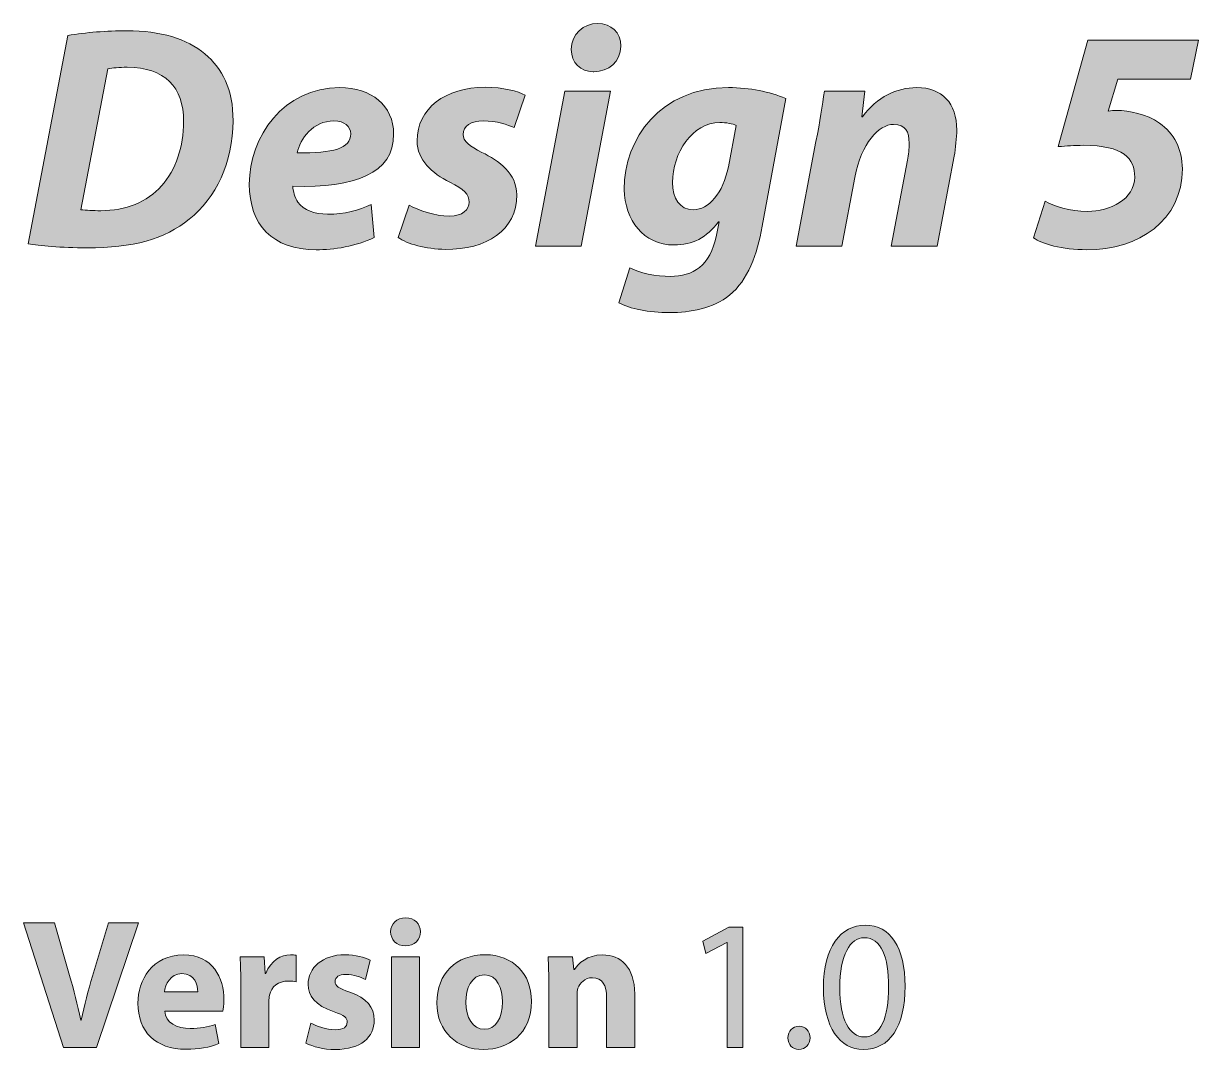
# Model space of a CAD drawing. Header units: inches. Extents: x 110 to 594, y -365 to 80.
# Drawn here: x 514.17 to 558.62, y -9.62 to 29.18 of the extents above; entities that cross this region are included whole.
import ezdxf

# ---------------------------------------------------------------- set-up
doc = ezdxf.new("R2010")
doc.units = ezdxf.units.IN
doc.header["$MEASUREMENT"] = 0
doc.layers.add('description', color=7, linetype='Continuous')

# ---------------------------------------------------------------- blocks, each defined once
blk = doc.blocks.new('block 25')
at = {"layer": 'description'}
h = blk.add_hatch(color=252, dxfattribs=at)
h.dxf.hatch_style = 2
edge = h.paths.add_edge_path()
edge.add_spline(control_points=[(515.684, -9.542), (515.684, -9.542), (514.173, -4.825), (514.173, -4.825), (514.173, -4.825), (515.341, -4.825), (515.341, -4.825), (515.341, -4.825), (515.915, -6.82), (515.915, -6.82), (516.076, -7.387), (516.223, -7.918), (516.335, -8.506), (516.335, -8.506), (516.356, -8.506), (516.356, -8.506), (516.475, -7.939), (516.622, -7.38), (516.783, -6.841), (516.783, -6.841), (517.384, -4.825), (517.384, -4.825), (517.384, -4.825), (518.518, -4.825), (518.518, -4.825), (518.518, -4.825), (516.93, -9.542), (516.93, -9.542), (516.93, -9.542), (515.684, -9.542), (515.684, -9.542)], knot_values=[0, 0, 0, 0, 1, 1, 1, 2, 2, 2, 3, 3, 3, 4, 4, 4, 5, 5, 5, 6, 6, 6, 7, 7, 7, 8, 8, 8, 9, 9, 9, 10, 10, 10, 10], degree=3, periodic=1)
h = blk.add_hatch(color=252, dxfattribs=at)
h.dxf.hatch_style = 2
edge = h.paths.add_edge_path()
edge.add_spline(control_points=[(529.187, -5.168), (529.187, -5.462), (528.97, -5.7), (528.613, -5.7), (528.277, -5.7), (528.06, -5.462), (528.06, -5.168), (528.06, -4.867), (528.284, -4.636), (528.627, -4.636), (528.97, -4.636), (529.18, -4.867), (529.187, -5.168)], knot_values=[0, 0, 0, 0, 1, 1, 1, 2, 2, 2, 3, 3, 3, 4, 4, 4, 4], degree=3, periodic=1)
h.paths.add_polyline_path([(528.088, -9.542), (528.088, -6.12), (529.152, -6.12), (529.152, -9.542)])
h = blk.add_hatch(color=252, dxfattribs=at)
h.dxf.hatch_style = 2
h.paths.add_polyline_path([(540.786, -5.567), (540.771, -5.567), (539.981, -5.994), (539.862, -5.525), (540.856, -4.993), (541.381, -4.993), (541.381, -9.542), (540.786, -9.542)])
h = blk.add_hatch(color=252, dxfattribs=at)
h.dxf.hatch_style = 2
edge = h.paths.add_edge_path()
edge.add_spline(control_points=[(547.519, -7.219), (547.519, -8.765), (546.938, -9.619), (545.937, -9.619), (545.049, -9.619), (544.44, -8.786), (544.426, -7.282), (544.426, -5.749), (545.091, -4.916), (546.014, -4.916), (546.966, -4.916), (547.519, -5.77), (547.519, -7.219)], knot_values=[0, 0, 0, 0, 1, 1, 1, 2, 2, 2, 3, 3, 3, 4, 4, 4, 4], degree=3, periodic=1)
edge = h.paths.add_edge_path()
edge.add_spline(control_points=[(545.049, -7.289), (545.049, -8.471), (545.413, -9.143), (545.972, -9.143), (546.595, -9.143), (546.896, -8.408), (546.896, -7.247), (546.896, -6.127), (546.616, -5.392), (545.972, -5.392), (545.44, -5.392), (545.049, -6.05), (545.049, -7.289)], knot_values=[0, 0, 0, 0, 1, 1, 1, 2, 2, 2, 3, 3, 3, 4, 4, 4, 4], degree=3, periodic=1)
h = blk.add_hatch(color=252, dxfattribs=at)
h.dxf.hatch_style = 2
edge = h.paths.add_edge_path()
edge.add_spline(control_points=[(519.513, -8.17), (519.541, -8.611), (519.982, -8.821), (520.479, -8.821), (520.843, -8.821), (521.136, -8.772), (521.424, -8.674), (521.424, -8.674), (521.564, -9.395), (521.564, -9.395), (521.214, -9.542), (520.787, -9.612), (520.325, -9.612), (519.163, -9.612), (518.499, -8.94), (518.499, -7.869), (518.499, -7.002), (519.037, -6.043), (520.227, -6.043), (521.333, -6.043), (521.752, -6.904), (521.752, -7.75), (521.752, -7.932), (521.731, -8.093), (521.717, -8.17), (521.717, -8.17), (519.513, -8.17), (519.513, -8.17)], knot_values=[0, 0, 0, 0, 1, 1, 1, 2, 2, 2, 3, 3, 3, 4, 4, 4, 5, 5, 5, 6, 6, 6, 7, 7, 7, 8, 8, 8, 9, 9, 9, 9], degree=3, periodic=1)
edge = h.paths.add_edge_path()
edge.add_spline(control_points=[(520.766, -7.442), (520.766, -7.184), (520.654, -6.75), (520.164, -6.75), (519.716, -6.75), (519.534, -7.163), (519.506, -7.442), (519.506, -7.442), (520.766, -7.442), (520.766, -7.442)], knot_values=[0, 0, 0, 0, 1, 1, 1, 2, 2, 2, 3, 3, 3, 3], degree=3, periodic=1)
h = blk.add_hatch(color=252, dxfattribs=at)
h.dxf.hatch_style = 2
edge = h.paths.add_edge_path()
edge.add_spline(control_points=[(522.391, -7.247), (522.391, -6.743), (522.384, -6.414), (522.363, -6.12), (522.363, -6.12), (523.272, -6.12), (523.272, -6.12), (523.272, -6.12), (523.314, -6.75), (523.314, -6.75), (523.314, -6.75), (523.342, -6.75), (523.342, -6.75), (523.517, -6.246), (523.93, -6.036), (524.266, -6.036), (524.364, -6.036), (524.413, -6.043), (524.49, -6.057), (524.49, -6.057), (524.49, -7.058), (524.49, -7.058), (524.406, -7.044), (524.322, -7.03), (524.203, -7.03), (523.811, -7.03), (523.545, -7.24), (523.475, -7.569), (523.461, -7.638), (523.454, -7.723), (523.454, -7.806), (523.454, -7.806), (523.454, -9.542), (523.454, -9.542), (523.454, -9.542), (522.391, -9.542), (522.391, -9.542), (522.391, -9.542), (522.391, -7.247), (522.391, -7.247)], knot_values=[0, 0, 0, 0, 1, 1, 1, 2, 2, 2, 3, 3, 3, 4, 4, 4, 5, 5, 5, 6, 6, 6, 7, 7, 7, 8, 8, 8, 9, 9, 9, 10, 10, 10, 11, 11, 11, 12, 12, 12, 13, 13, 13, 13], degree=3, periodic=1)
h = blk.add_hatch(color=252, dxfattribs=at)
h.dxf.hatch_style = 2
edge = h.paths.add_edge_path()
edge.add_spline(control_points=[(525.044, -8.618), (525.24, -8.737), (525.645, -8.87), (525.96, -8.87), (526.282, -8.87), (526.415, -8.765), (526.415, -8.59), (526.415, -8.408), (526.31, -8.324), (525.918, -8.191), (525.204, -7.953), (524.932, -7.569), (524.939, -7.163), (524.939, -6.519), (525.484, -6.036), (526.331, -6.036), (526.73, -6.036), (527.08, -6.134), (527.29, -6.239), (527.29, -6.239), (527.108, -6.974), (527.108, -6.974), (526.954, -6.89), (526.653, -6.778), (526.366, -6.778), (526.107, -6.778), (525.96, -6.883), (525.96, -7.051), (525.96, -7.219), (526.093, -7.303), (526.513, -7.45), (527.164, -7.673), (527.43, -8.009), (527.437, -8.506), (527.437, -9.15), (526.94, -9.619), (525.96, -9.619), (525.512, -9.619), (525.114, -9.514), (524.854, -9.374), (524.854, -9.374), (525.044, -8.618), (525.044, -8.618)], knot_values=[0, 0, 0, 0, 1, 1, 1, 2, 2, 2, 3, 3, 3, 4, 4, 4, 5, 5, 5, 6, 6, 6, 7, 7, 7, 8, 8, 8, 9, 9, 9, 10, 10, 10, 11, 11, 11, 12, 12, 12, 13, 13, 13, 14, 14, 14, 14], degree=3, periodic=1)
h = blk.add_hatch(color=252, dxfattribs=at)
h.dxf.hatch_style = 2
edge = h.paths.add_edge_path()
edge.add_spline(control_points=[(533.386, -7.792), (533.386, -9.045), (532.498, -9.619), (531.581, -9.619), (530.58, -9.619), (529.811, -8.961), (529.811, -7.855), (529.811, -6.743), (530.538, -6.036), (531.644, -6.036), (532.687, -6.036), (533.386, -6.757), (533.386, -7.792)], knot_values=[0, 0, 0, 0, 1, 1, 1, 2, 2, 2, 3, 3, 3, 4, 4, 4, 4], degree=3, periodic=1)
edge = h.paths.add_edge_path()
edge.add_spline(control_points=[(530.909, -7.827), (530.909, -8.415), (531.154, -8.856), (531.609, -8.856), (532.029, -8.856), (532.288, -8.443), (532.288, -7.82), (532.288, -7.317), (532.092, -6.799), (531.609, -6.799), (531.105, -6.799), (530.909, -7.324), (530.909, -7.827)], knot_values=[0, 0, 0, 0, 1, 1, 1, 2, 2, 2, 3, 3, 3, 4, 4, 4, 4], degree=3, periodic=1)
h = blk.add_hatch(color=252, dxfattribs=at)
h.dxf.hatch_style = 2
edge = h.paths.add_edge_path()
edge.add_spline(control_points=[(534.045, -7.212), (534.045, -6.785), (534.031, -6.428), (534.017, -6.12), (534.017, -6.12), (534.941, -6.12), (534.941, -6.12), (534.941, -6.12), (534.99, -6.596), (534.99, -6.596), (534.99, -6.596), (535.011, -6.596), (535.011, -6.596), (535.151, -6.372), (535.494, -6.043), (536.068, -6.043), (536.768, -6.043), (537.292, -6.512), (537.292, -7.519), (537.292, -7.519), (537.292, -9.542), (537.292, -9.542), (537.292, -9.542), (536.229, -9.542), (536.229, -9.542), (536.229, -9.542), (536.229, -7.646), (536.229, -7.646), (536.229, -7.205), (536.074, -6.904), (535.69, -6.904), (535.396, -6.904), (535.221, -7.107), (535.144, -7.303), (535.116, -7.373), (535.109, -7.471), (535.109, -7.569), (535.109, -7.569), (535.109, -9.542), (535.109, -9.542), (535.109, -9.542), (534.045, -9.542), (534.045, -9.542), (534.045, -9.542), (534.045, -7.212), (534.045, -7.212)], knot_values=[0, 0, 0, 0, 1, 1, 1, 2, 2, 2, 3, 3, 3, 4, 4, 4, 5, 5, 5, 6, 6, 6, 7, 7, 7, 8, 8, 8, 9, 9, 9, 10, 10, 10, 11, 11, 11, 12, 12, 12, 13, 13, 13, 14, 14, 14, 15, 15, 15, 15], degree=3, periodic=1)
h = blk.add_hatch(color=252, dxfattribs=at)
h.dxf.hatch_style = 2
edge = h.paths.add_edge_path()
edge.add_spline(control_points=[(543.089, -9.178), (543.089, -8.926), (543.264, -8.737), (543.509, -8.737), (543.754, -8.737), (543.922, -8.919), (543.922, -9.178), (543.922, -9.43), (543.754, -9.619), (543.495, -9.619), (543.257, -9.619), (543.089, -9.43), (543.089, -9.178)], knot_values=[0, 0, 0, 0, 1, 1, 1, 2, 2, 2, 3, 3, 3, 4, 4, 4, 4], degree=3, periodic=1)
at = {"layer": 'description', "lineweight": 0}
for points in [[(540.786, -5.567), (540.771, -5.567), (539.981, -5.994), (539.862, -5.525), (540.856, -4.993), (541.381, -4.993), (541.381, -9.542), (540.786, -9.542), (540.786, -5.567)], [(528.088, -9.542), (528.088, -6.12), (529.152, -6.12), (529.152, -9.542), (528.088, -9.542)]]:
    blk.add_lwpolyline(points, dxfattribs=at)
for points, knots in [([(515.684, -9.542), (515.684, -9.542), (514.173, -4.825), (514.173, -4.825), (514.173, -4.825), (515.341, -4.825), (515.341, -4.825), (515.341, -4.825), (515.915, -6.82), (515.915, -6.82), (516.076, -7.387), (516.223, -7.918), (516.335, -8.506), (516.335, -8.506), (516.356, -8.506), (516.356, -8.506), (516.475, -7.939), (516.622, -7.38), (516.783, -6.841), (516.783, -6.841), (517.384, -4.825), (517.384, -4.825), (517.384, -4.825), (518.518, -4.825), (518.518, -4.825), (518.518, -4.825), (516.93, -9.542), (516.93, -9.542), (516.93, -9.542), (515.684, -9.542), (515.684, -9.542)], [0, 0, 0, 0, 1, 1, 1, 2, 2, 2, 3, 3, 3, 4, 4, 4, 5, 5, 5, 6, 6, 6, 7, 7, 7, 8, 8, 8, 9, 9, 9, 10, 10, 10, 10]), ([(529.187, -5.168), (529.187, -5.462), (528.97, -5.7), (528.613, -5.7), (528.277, -5.7), (528.06, -5.462), (528.06, -5.168), (528.06, -4.867), (528.284, -4.636), (528.627, -4.636), (528.97, -4.636), (529.18, -4.867), (529.187, -5.168)], [0, 0, 0, 0, 1, 1, 1, 2, 2, 2, 3, 3, 3, 4, 4, 4, 4]), ([(547.519, -7.219), (547.519, -8.765), (546.938, -9.619), (545.937, -9.619), (545.049, -9.619), (544.44, -8.786), (544.426, -7.282), (544.426, -5.749), (545.091, -4.916), (546.014, -4.916), (546.966, -4.916), (547.519, -5.77), (547.519, -7.219)], [0, 0, 0, 0, 1, 1, 1, 2, 2, 2, 3, 3, 3, 4, 4, 4, 4]), ([(545.049, -7.289), (545.049, -8.471), (545.413, -9.143), (545.972, -9.143), (546.595, -9.143), (546.896, -8.408), (546.896, -7.247), (546.896, -6.127), (546.616, -5.392), (545.972, -5.392), (545.44, -5.392), (545.049, -6.05), (545.049, -7.289)], [0, 0, 0, 0, 1, 1, 1, 2, 2, 2, 3, 3, 3, 4, 4, 4, 4]), ([(519.513, -8.17), (519.541, -8.611), (519.982, -8.821), (520.479, -8.821), (520.843, -8.821), (521.136, -8.772), (521.424, -8.674), (521.424, -8.674), (521.564, -9.395), (521.564, -9.395), (521.214, -9.542), (520.787, -9.612), (520.325, -9.612), (519.163, -9.612), (518.499, -8.94), (518.499, -7.869), (518.499, -7.002), (519.037, -6.043), (520.227, -6.043), (521.333, -6.043), (521.752, -6.904), (521.752, -7.75), (521.752, -7.932), (521.731, -8.093), (521.717, -8.17), (521.717, -8.17), (519.513, -8.17), (519.513, -8.17)], [0, 0, 0, 0, 1, 1, 1, 2, 2, 2, 3, 3, 3, 4, 4, 4, 5, 5, 5, 6, 6, 6, 7, 7, 7, 8, 8, 8, 9, 9, 9, 9]), ([(522.391, -7.247), (522.391, -6.743), (522.384, -6.414), (522.363, -6.12), (522.363, -6.12), (523.272, -6.12), (523.272, -6.12), (523.272, -6.12), (523.314, -6.75), (523.314, -6.75), (523.314, -6.75), (523.342, -6.75), (523.342, -6.75), (523.517, -6.246), (523.93, -6.036), (524.266, -6.036), (524.364, -6.036), (524.413, -6.043), (524.49, -6.057), (524.49, -6.057), (524.49, -7.058), (524.49, -7.058), (524.406, -7.044), (524.322, -7.03), (524.203, -7.03), (523.811, -7.03), (523.545, -7.24), (523.475, -7.569), (523.461, -7.638), (523.454, -7.723), (523.454, -7.806), (523.454, -7.806), (523.454, -9.542), (523.454, -9.542), (523.454, -9.542), (522.391, -9.542), (522.391, -9.542), (522.391, -9.542), (522.391, -7.247), (522.391, -7.247)], [0, 0, 0, 0, 1, 1, 1, 2, 2, 2, 3, 3, 3, 4, 4, 4, 5, 5, 5, 6, 6, 6, 7, 7, 7, 8, 8, 8, 9, 9, 9, 10, 10, 10, 11, 11, 11, 12, 12, 12, 13, 13, 13, 13]), ([(525.044, -8.618), (525.24, -8.737), (525.645, -8.87), (525.96, -8.87), (526.282, -8.87), (526.415, -8.765), (526.415, -8.59), (526.415, -8.408), (526.31, -8.324), (525.918, -8.191), (525.204, -7.953), (524.932, -7.569), (524.939, -7.163), (524.939, -6.519), (525.484, -6.036), (526.331, -6.036), (526.73, -6.036), (527.08, -6.134), (527.29, -6.239), (527.29, -6.239), (527.108, -6.974), (527.108, -6.974), (526.954, -6.89), (526.653, -6.778), (526.366, -6.778), (526.107, -6.778), (525.96, -6.883), (525.96, -7.051), (525.96, -7.219), (526.093, -7.303), (526.513, -7.45), (527.164, -7.673), (527.43, -8.009), (527.437, -8.506), (527.437, -9.15), (526.94, -9.619), (525.96, -9.619), (525.512, -9.619), (525.114, -9.514), (524.854, -9.374), (524.854, -9.374), (525.044, -8.618), (525.044, -8.618)], [0, 0, 0, 0, 1, 1, 1, 2, 2, 2, 3, 3, 3, 4, 4, 4, 5, 5, 5, 6, 6, 6, 7, 7, 7, 8, 8, 8, 9, 9, 9, 10, 10, 10, 11, 11, 11, 12, 12, 12, 13, 13, 13, 14, 14, 14, 14]), ([(533.386, -7.792), (533.386, -9.045), (532.498, -9.619), (531.581, -9.619), (530.58, -9.619), (529.811, -8.961), (529.811, -7.855), (529.811, -6.743), (530.538, -6.036), (531.644, -6.036), (532.687, -6.036), (533.386, -6.757), (533.386, -7.792)], [0, 0, 0, 0, 1, 1, 1, 2, 2, 2, 3, 3, 3, 4, 4, 4, 4]), ([(534.045, -7.212), (534.045, -6.785), (534.031, -6.428), (534.017, -6.12), (534.017, -6.12), (534.941, -6.12), (534.941, -6.12), (534.941, -6.12), (534.99, -6.596), (534.99, -6.596), (534.99, -6.596), (535.011, -6.596), (535.011, -6.596), (535.151, -6.372), (535.494, -6.043), (536.068, -6.043), (536.768, -6.043), (537.292, -6.512), (537.292, -7.519), (537.292, -7.519), (537.292, -9.542), (537.292, -9.542), (537.292, -9.542), (536.229, -9.542), (536.229, -9.542), (536.229, -9.542), (536.229, -7.646), (536.229, -7.646), (536.229, -7.205), (536.074, -6.904), (535.69, -6.904), (535.396, -6.904), (535.221, -7.107), (535.144, -7.303), (535.116, -7.373), (535.109, -7.471), (535.109, -7.569), (535.109, -7.569), (535.109, -9.542), (535.109, -9.542), (535.109, -9.542), (534.045, -9.542), (534.045, -9.542), (534.045, -9.542), (534.045, -7.212), (534.045, -7.212)], [0, 0, 0, 0, 1, 1, 1, 2, 2, 2, 3, 3, 3, 4, 4, 4, 5, 5, 5, 6, 6, 6, 7, 7, 7, 8, 8, 8, 9, 9, 9, 10, 10, 10, 11, 11, 11, 12, 12, 12, 13, 13, 13, 14, 14, 14, 15, 15, 15, 15]), ([(520.766, -7.442), (520.766, -7.184), (520.654, -6.75), (520.164, -6.75), (519.716, -6.75), (519.534, -7.163), (519.506, -7.442), (519.506, -7.442), (520.766, -7.442), (520.766, -7.442)], [0, 0, 0, 0, 1, 1, 1, 2, 2, 2, 3, 3, 3, 3]), ([(530.909, -7.827), (530.909, -8.415), (531.154, -8.856), (531.609, -8.856), (532.029, -8.856), (532.288, -8.443), (532.288, -7.82), (532.288, -7.317), (532.092, -6.799), (531.609, -6.799), (531.105, -6.799), (530.909, -7.324), (530.909, -7.827)], [0, 0, 0, 0, 1, 1, 1, 2, 2, 2, 3, 3, 3, 4, 4, 4, 4]), ([(543.089, -9.178), (543.089, -8.926), (543.264, -8.737), (543.509, -8.737), (543.754, -8.737), (543.922, -8.919), (543.922, -9.178), (543.922, -9.43), (543.754, -9.619), (543.495, -9.619), (543.257, -9.619), (543.089, -9.43), (543.089, -9.178)], [0, 0, 0, 0, 1, 1, 1, 2, 2, 2, 3, 3, 3, 4, 4, 4, 4])]:
    blk.add_open_spline(points, degree=3, knots=knots, dxfattribs=at)
blk = doc.blocks.new('block 26')
at = {"layer": 'description'}
h = blk.add_hatch(color=252, dxfattribs=at)
h.dxf.hatch_style = 2
edge = h.paths.add_edge_path()
edge.add_spline(control_points=[(515.849, 28.724), (516.545, 28.844), (517.301, 28.904), (518.093, 28.904), (519.353, 28.904), (520.349, 28.616), (521.033, 28.028), (521.693, 27.488), (522.101, 26.696), (522.101, 25.496), (522.101, 23.924), (521.441, 22.581), (520.445, 21.777), (519.509, 21.021), (518.321, 20.697), (516.569, 20.697), (515.597, 20.697), (514.758, 20.781), (514.35, 20.853), (514.35, 20.853), (515.849, 28.724), (515.849, 28.724)], knot_values=[0, 0, 0, 0, 1, 1, 1, 2, 2, 2, 3, 3, 3, 4, 4, 4, 5, 5, 5, 6, 6, 6, 7, 7, 7, 7], degree=3, periodic=1)
edge = h.paths.add_edge_path()
edge.add_spline(control_points=[(516.341, 22.137), (516.545, 22.113), (516.797, 22.101), (517.097, 22.101), (518.033, 22.101), (518.861, 22.425), (519.389, 23.037), (519.941, 23.661), (520.229, 24.512), (520.229, 25.484), (520.229, 26.768), (519.521, 27.524), (518.093, 27.524), (517.793, 27.524), (517.541, 27.5), (517.361, 27.464), (517.361, 27.464), (516.341, 22.137), (516.341, 22.137)], knot_values=[0, 0, 0, 0, 1, 1, 1, 2, 2, 2, 3, 3, 3, 4, 4, 4, 5, 5, 5, 6, 6, 6, 6], degree=3, periodic=1)
h = blk.add_hatch(color=252, dxfattribs=at)
h.dxf.hatch_style = 2
h.paths.add_polyline_path([(533.537, 20.757), (534.653, 26.624), (536.381, 26.624), (535.265, 20.757)])
edge = h.paths.add_edge_path()
edge.add_spline(control_points=[(535.721, 27.356), (535.241, 27.356), (534.893, 27.692), (534.893, 28.196), (534.893, 28.784), (535.361, 29.18), (535.889, 29.18), (536.405, 29.18), (536.765, 28.844), (536.765, 28.328), (536.765, 27.716), (536.297, 27.356), (535.745, 27.356), (535.745, 27.356), (535.721, 27.356), (535.721, 27.356)], knot_values=[0, 0, 0, 0, 1, 1, 1, 2, 2, 2, 3, 3, 3, 4, 4, 4, 5, 5, 5, 5], degree=3, periodic=1)
h = blk.add_hatch(color=252, dxfattribs=at)
h.dxf.hatch_style = 2
edge = h.paths.add_edge_path()
edge.add_spline(control_points=[(558.317, 27.08), (558.317, 27.08), (555.569, 27.08), (555.569, 27.08), (555.569, 27.08), (555.197, 25.868), (555.197, 25.868), (555.329, 25.88), (555.401, 25.892), (555.533, 25.892), (555.977, 25.892), (556.661, 25.76), (557.141, 25.412), (557.693, 25.04), (558.005, 24.416), (558.005, 23.685), (558.005, 21.729), (556.361, 20.625), (554.393, 20.625), (553.457, 20.625), (552.677, 20.841), (552.377, 21.081), (552.377, 21.081), (552.821, 22.461), (552.821, 22.461), (553.133, 22.269), (553.757, 22.077), (554.417, 22.077), (555.269, 22.077), (556.205, 22.533), (556.205, 23.373), (556.205, 24.068), (555.773, 24.573), (554.273, 24.573), (553.901, 24.573), (553.625, 24.548), (553.313, 24.524), (553.313, 24.524), (554.429, 28.556), (554.429, 28.556), (554.429, 28.556), (558.616, 28.556), (558.616, 28.556), (558.616, 28.556), (558.317, 27.08), (558.317, 27.08)], knot_values=[0, 0, 0, 0, 1, 1, 1, 2, 2, 2, 3, 3, 3, 4, 4, 4, 5, 5, 5, 6, 6, 6, 7, 7, 7, 8, 8, 8, 9, 9, 9, 10, 10, 10, 11, 11, 11, 12, 12, 12, 13, 13, 13, 14, 14, 14, 15, 15, 15, 15], degree=3, periodic=1)
h = blk.add_hatch(color=252, dxfattribs=at)
h.dxf.hatch_style = 2
edge = h.paths.add_edge_path()
edge.add_spline(control_points=[(527.441, 21.093), (526.757, 20.745), (525.905, 20.625), (525.245, 20.625), (523.578, 20.625), (522.714, 21.573), (522.714, 23.109), (522.714, 24.896), (524.01, 26.756), (526.133, 26.756), (527.321, 26.756), (528.173, 26.084), (528.173, 24.992), (528.173, 23.505), (526.721, 22.965), (524.358, 23.025), (524.369, 22.857), (524.43, 22.593), (524.55, 22.425), (524.778, 22.125), (525.173, 21.969), (525.677, 21.969), (526.313, 21.969), (526.853, 22.113), (527.321, 22.341), (527.321, 22.341), (527.441, 21.093), (527.441, 21.093)], knot_values=[0, 0, 0, 0, 1, 1, 1, 2, 2, 2, 3, 3, 3, 4, 4, 4, 5, 5, 5, 6, 6, 6, 7, 7, 7, 8, 8, 8, 9, 9, 9, 9], degree=3, periodic=1)
edge = h.paths.add_edge_path()
edge.add_spline(control_points=[(525.917, 25.496), (525.114, 25.496), (524.646, 24.824), (524.525, 24.284), (525.881, 24.272), (526.553, 24.452), (526.553, 25.004), (526.553, 25.292), (526.313, 25.496), (525.917, 25.496)], knot_values=[0, 0, 0, 0, 1, 1, 1, 2, 2, 2, 3, 3, 3, 3], degree=3, periodic=1)
h = blk.add_hatch(color=252, dxfattribs=at)
h.dxf.hatch_style = 2
edge = h.paths.add_edge_path()
edge.add_spline(control_points=[(528.762, 22.305), (529.097, 22.137), (529.721, 21.897), (530.285, 21.897), (530.777, 21.897), (531.029, 22.137), (531.029, 22.425), (531.029, 22.713), (530.837, 22.917), (530.297, 23.181), (529.625, 23.517), (529.061, 24.009), (529.061, 24.74), (529.061, 25.964), (530.129, 26.768), (531.641, 26.768), (532.325, 26.768), (532.865, 26.624), (533.153, 26.468), (533.153, 26.468), (532.733, 25.244), (532.733, 25.244), (532.493, 25.352), (532.073, 25.496), (531.569, 25.496), (531.101, 25.496), (530.801, 25.304), (530.801, 24.98), (530.801, 24.74), (531.041, 24.537), (531.509, 24.308), (532.157, 23.985), (532.829, 23.517), (532.829, 22.701), (532.829, 21.357), (531.689, 20.625), (530.129, 20.637), (529.385, 20.649), (528.69, 20.841), (528.342, 21.093), (528.342, 21.093), (528.762, 22.305), (528.762, 22.305)], knot_values=[0, 0, 0, 0, 1, 1, 1, 2, 2, 2, 3, 3, 3, 4, 4, 4, 5, 5, 5, 6, 6, 6, 7, 7, 7, 8, 8, 8, 9, 9, 9, 10, 10, 10, 11, 11, 11, 12, 12, 12, 13, 13, 13, 14, 14, 14, 14], degree=3, periodic=1)
h = blk.add_hatch(color=252, dxfattribs=at)
h.dxf.hatch_style = 2
edge = h.paths.add_edge_path()
edge.add_spline(control_points=[(537.101, 19.941), (537.425, 19.749), (538.133, 19.617), (538.637, 19.617), (539.501, 19.617), (540.137, 20.001), (540.389, 21.177), (540.389, 21.177), (540.485, 21.681), (540.485, 21.681), (540.485, 21.681), (540.461, 21.681), (540.461, 21.681), (540.005, 21.081), (539.477, 20.805), (538.781, 20.805), (537.617, 20.805), (536.909, 21.753), (536.897, 22.905), (536.885, 24.836), (538.277, 26.756), (540.833, 26.756), (541.661, 26.756), (542.381, 26.6), (543.005, 26.348), (543.005, 26.348), (542.116, 21.513), (542.116, 21.513), (541.912, 20.433), (541.577, 19.473), (540.881, 18.909), (540.245, 18.405), (539.393, 18.249), (538.613, 18.249), (537.821, 18.249), (537.101, 18.393), (536.693, 18.621), (536.693, 18.621), (537.101, 19.941), (537.101, 19.941)], knot_values=[0, 0, 0, 0, 1, 1, 1, 2, 2, 2, 3, 3, 3, 4, 4, 4, 5, 5, 5, 6, 6, 6, 7, 7, 7, 8, 8, 8, 9, 9, 9, 10, 10, 10, 11, 11, 11, 12, 12, 12, 13, 13, 13, 13], degree=3, periodic=1)
edge = h.paths.add_edge_path()
edge.add_spline(control_points=[(541.133, 25.328), (541.001, 25.388), (540.749, 25.436), (540.509, 25.436), (539.465, 25.436), (538.721, 24.272), (538.721, 23.169), (538.721, 22.569), (538.985, 22.137), (539.513, 22.137), (540.077, 22.137), (540.641, 22.773), (540.833, 23.757), (540.833, 23.757), (541.133, 25.328), (541.133, 25.328)], knot_values=[0, 0, 0, 0, 1, 1, 1, 2, 2, 2, 3, 3, 3, 4, 4, 4, 5, 5, 5, 5], degree=3, periodic=1)
h = blk.add_hatch(color=252, dxfattribs=at)
h.dxf.hatch_style = 2
edge = h.paths.add_edge_path()
edge.add_spline(control_points=[(543.401, 20.757), (543.401, 20.757), (544.145, 24.717), (544.145, 24.717), (544.301, 25.46), (544.385, 26.096), (544.469, 26.624), (544.469, 26.624), (545.993, 26.624), (545.993, 26.624), (545.993, 26.624), (545.885, 25.652), (545.885, 25.652), (545.885, 25.652), (545.909, 25.652), (545.909, 25.652), (546.461, 26.408), (547.181, 26.756), (547.961, 26.756), (548.921, 26.756), (549.472, 26.168), (549.472, 25.148), (549.472, 24.884), (549.425, 24.452), (549.376, 24.164), (549.376, 24.164), (548.729, 20.757), (548.729, 20.757), (548.729, 20.757), (546.989, 20.757), (546.989, 20.757), (546.989, 20.757), (547.613, 24.009), (547.613, 24.009), (547.649, 24.212), (547.673, 24.44), (547.673, 24.656), (547.673, 25.076), (547.529, 25.364), (547.085, 25.364), (546.521, 25.364), (545.861, 24.656), (545.621, 23.361), (545.621, 23.361), (545.129, 20.757), (545.129, 20.757), (545.129, 20.757), (543.401, 20.757), (543.401, 20.757)], knot_values=[0, 0, 0, 0, 1, 1, 1, 2, 2, 2, 3, 3, 3, 4, 4, 4, 5, 5, 5, 6, 6, 6, 7, 7, 7, 8, 8, 8, 9, 9, 9, 10, 10, 10, 11, 11, 11, 12, 12, 12, 13, 13, 13, 14, 14, 14, 15, 15, 15, 16, 16, 16, 16], degree=3, periodic=1)
at = {"layer": 'description', "lineweight": 0}
blk.add_lwpolyline([(533.537, 20.757), (534.653, 26.624), (536.381, 26.624), (535.265, 20.757), (533.537, 20.757)], dxfattribs=at)
for points, knots in [([(515.849, 28.724), (516.545, 28.844), (517.301, 28.904), (518.093, 28.904), (519.353, 28.904), (520.349, 28.616), (521.033, 28.028), (521.693, 27.488), (522.101, 26.696), (522.101, 25.496), (522.101, 23.924), (521.441, 22.581), (520.445, 21.777), (519.509, 21.021), (518.321, 20.697), (516.569, 20.697), (515.597, 20.697), (514.758, 20.781), (514.35, 20.853), (514.35, 20.853), (515.849, 28.724), (515.849, 28.724)], [0, 0, 0, 0, 1, 1, 1, 2, 2, 2, 3, 3, 3, 4, 4, 4, 5, 5, 5, 6, 6, 6, 7, 7, 7, 7]), ([(535.721, 27.356), (535.241, 27.356), (534.893, 27.692), (534.893, 28.196), (534.893, 28.784), (535.361, 29.18), (535.889, 29.18), (536.405, 29.18), (536.765, 28.844), (536.765, 28.328), (536.765, 27.716), (536.297, 27.356), (535.745, 27.356), (535.745, 27.356), (535.721, 27.356), (535.721, 27.356)], [0, 0, 0, 0, 1, 1, 1, 2, 2, 2, 3, 3, 3, 4, 4, 4, 5, 5, 5, 5]), ([(558.317, 27.08), (558.317, 27.08), (555.569, 27.08), (555.569, 27.08), (555.569, 27.08), (555.197, 25.868), (555.197, 25.868), (555.329, 25.88), (555.401, 25.892), (555.533, 25.892), (555.977, 25.892), (556.661, 25.76), (557.141, 25.412), (557.693, 25.04), (558.005, 24.416), (558.005, 23.685), (558.005, 21.729), (556.361, 20.625), (554.393, 20.625), (553.457, 20.625), (552.677, 20.841), (552.377, 21.081), (552.377, 21.081), (552.821, 22.461), (552.821, 22.461), (553.133, 22.269), (553.757, 22.077), (554.417, 22.077), (555.269, 22.077), (556.205, 22.533), (556.205, 23.373), (556.205, 24.068), (555.773, 24.573), (554.273, 24.573), (553.901, 24.573), (553.625, 24.548), (553.313, 24.524), (553.313, 24.524), (554.429, 28.556), (554.429, 28.556), (554.429, 28.556), (558.616, 28.556), (558.616, 28.556), (558.616, 28.556), (558.317, 27.08), (558.317, 27.08)], [0, 0, 0, 0, 1, 1, 1, 2, 2, 2, 3, 3, 3, 4, 4, 4, 5, 5, 5, 6, 6, 6, 7, 7, 7, 8, 8, 8, 9, 9, 9, 10, 10, 10, 11, 11, 11, 12, 12, 12, 13, 13, 13, 14, 14, 14, 15, 15, 15, 15]), ([(516.341, 22.137), (516.545, 22.113), (516.797, 22.101), (517.097, 22.101), (518.033, 22.101), (518.861, 22.425), (519.389, 23.037), (519.941, 23.661), (520.229, 24.512), (520.229, 25.484), (520.229, 26.768), (519.521, 27.524), (518.093, 27.524), (517.793, 27.524), (517.541, 27.5), (517.361, 27.464), (517.361, 27.464), (516.341, 22.137), (516.341, 22.137)], [0, 0, 0, 0, 1, 1, 1, 2, 2, 2, 3, 3, 3, 4, 4, 4, 5, 5, 5, 6, 6, 6, 6]), ([(527.441, 21.093), (526.757, 20.745), (525.905, 20.625), (525.245, 20.625), (523.578, 20.625), (522.714, 21.573), (522.714, 23.109), (522.714, 24.896), (524.01, 26.756), (526.133, 26.756), (527.321, 26.756), (528.173, 26.084), (528.173, 24.992), (528.173, 23.505), (526.721, 22.965), (524.358, 23.025), (524.369, 22.857), (524.43, 22.593), (524.55, 22.425), (524.778, 22.125), (525.173, 21.969), (525.677, 21.969), (526.313, 21.969), (526.853, 22.113), (527.321, 22.341), (527.321, 22.341), (527.441, 21.093), (527.441, 21.093)], [0, 0, 0, 0, 1, 1, 1, 2, 2, 2, 3, 3, 3, 4, 4, 4, 5, 5, 5, 6, 6, 6, 7, 7, 7, 8, 8, 8, 9, 9, 9, 9]), ([(528.762, 22.305), (529.097, 22.137), (529.721, 21.897), (530.285, 21.897), (530.777, 21.897), (531.029, 22.137), (531.029, 22.425), (531.029, 22.713), (530.837, 22.917), (530.297, 23.181), (529.625, 23.517), (529.061, 24.009), (529.061, 24.74), (529.061, 25.964), (530.129, 26.768), (531.641, 26.768), (532.325, 26.768), (532.865, 26.624), (533.153, 26.468), (533.153, 26.468), (532.733, 25.244), (532.733, 25.244), (532.493, 25.352), (532.073, 25.496), (531.569, 25.496), (531.101, 25.496), (530.801, 25.304), (530.801, 24.98), (530.801, 24.74), (531.041, 24.537), (531.509, 24.308), (532.157, 23.985), (532.829, 23.517), (532.829, 22.701), (532.829, 21.357), (531.689, 20.625), (530.129, 20.637), (529.385, 20.649), (528.69, 20.841), (528.342, 21.093), (528.342, 21.093), (528.762, 22.305), (528.762, 22.305)], [0, 0, 0, 0, 1, 1, 1, 2, 2, 2, 3, 3, 3, 4, 4, 4, 5, 5, 5, 6, 6, 6, 7, 7, 7, 8, 8, 8, 9, 9, 9, 10, 10, 10, 11, 11, 11, 12, 12, 12, 13, 13, 13, 14, 14, 14, 14]), ([(537.101, 19.941), (537.425, 19.749), (538.133, 19.617), (538.637, 19.617), (539.501, 19.617), (540.137, 20.001), (540.389, 21.177), (540.389, 21.177), (540.485, 21.681), (540.485, 21.681), (540.485, 21.681), (540.461, 21.681), (540.461, 21.681), (540.005, 21.081), (539.477, 20.805), (538.781, 20.805), (537.617, 20.805), (536.909, 21.753), (536.897, 22.905), (536.885, 24.836), (538.277, 26.756), (540.833, 26.756), (541.661, 26.756), (542.381, 26.6), (543.005, 26.348), (543.005, 26.348), (542.116, 21.513), (542.116, 21.513), (541.912, 20.433), (541.577, 19.473), (540.881, 18.909), (540.245, 18.405), (539.393, 18.249), (538.613, 18.249), (537.821, 18.249), (537.101, 18.393), (536.693, 18.621), (536.693, 18.621), (537.101, 19.941), (537.101, 19.941)], [0, 0, 0, 0, 1, 1, 1, 2, 2, 2, 3, 3, 3, 4, 4, 4, 5, 5, 5, 6, 6, 6, 7, 7, 7, 8, 8, 8, 9, 9, 9, 10, 10, 10, 11, 11, 11, 12, 12, 12, 13, 13, 13, 13]), ([(543.401, 20.757), (543.401, 20.757), (544.145, 24.717), (544.145, 24.717), (544.301, 25.46), (544.385, 26.096), (544.469, 26.624), (544.469, 26.624), (545.993, 26.624), (545.993, 26.624), (545.993, 26.624), (545.885, 25.652), (545.885, 25.652), (545.885, 25.652), (545.909, 25.652), (545.909, 25.652), (546.461, 26.408), (547.181, 26.756), (547.961, 26.756), (548.921, 26.756), (549.472, 26.168), (549.472, 25.148), (549.472, 24.884), (549.425, 24.452), (549.376, 24.164), (549.376, 24.164), (548.729, 20.757), (548.729, 20.757), (548.729, 20.757), (546.989, 20.757), (546.989, 20.757), (546.989, 20.757), (547.613, 24.009), (547.613, 24.009), (547.649, 24.212), (547.673, 24.44), (547.673, 24.656), (547.673, 25.076), (547.529, 25.364), (547.085, 25.364), (546.521, 25.364), (545.861, 24.656), (545.621, 23.361), (545.621, 23.361), (545.129, 20.757), (545.129, 20.757), (545.129, 20.757), (543.401, 20.757), (543.401, 20.757)], [0, 0, 0, 0, 1, 1, 1, 2, 2, 2, 3, 3, 3, 4, 4, 4, 5, 5, 5, 6, 6, 6, 7, 7, 7, 8, 8, 8, 9, 9, 9, 10, 10, 10, 11, 11, 11, 12, 12, 12, 13, 13, 13, 14, 14, 14, 15, 15, 15, 16, 16, 16, 16]), ([(525.917, 25.496), (525.114, 25.496), (524.646, 24.824), (524.525, 24.284), (525.881, 24.272), (526.553, 24.452), (526.553, 25.004), (526.553, 25.292), (526.313, 25.496), (525.917, 25.496)], [0, 0, 0, 0, 1, 1, 1, 2, 2, 2, 3, 3, 3, 3]), ([(541.133, 25.328), (541.001, 25.388), (540.749, 25.436), (540.509, 25.436), (539.465, 25.436), (538.721, 24.272), (538.721, 23.169), (538.721, 22.569), (538.985, 22.137), (539.513, 22.137), (540.077, 22.137), (540.641, 22.773), (540.833, 23.757), (540.833, 23.757), (541.133, 25.328), (541.133, 25.328)], [0, 0, 0, 0, 1, 1, 1, 2, 2, 2, 3, 3, 3, 4, 4, 4, 5, 5, 5, 5])]:
    blk.add_open_spline(points, degree=3, knots=knots, dxfattribs=at)
blk = doc.blocks.new('block 24')
at = {"layer": 'description'}
for name in ['block 26', 'block 25']:
    blk.add_blockref(name, (0, 0), dxfattribs=at)

msp = doc.modelspace()

# ---------------------------------------------------------------- block references
at = {"layer": 'description'}
msp.add_blockref('block 24', (0, 0), dxfattribs=at)

doc.saveas('drawing.dxf')
